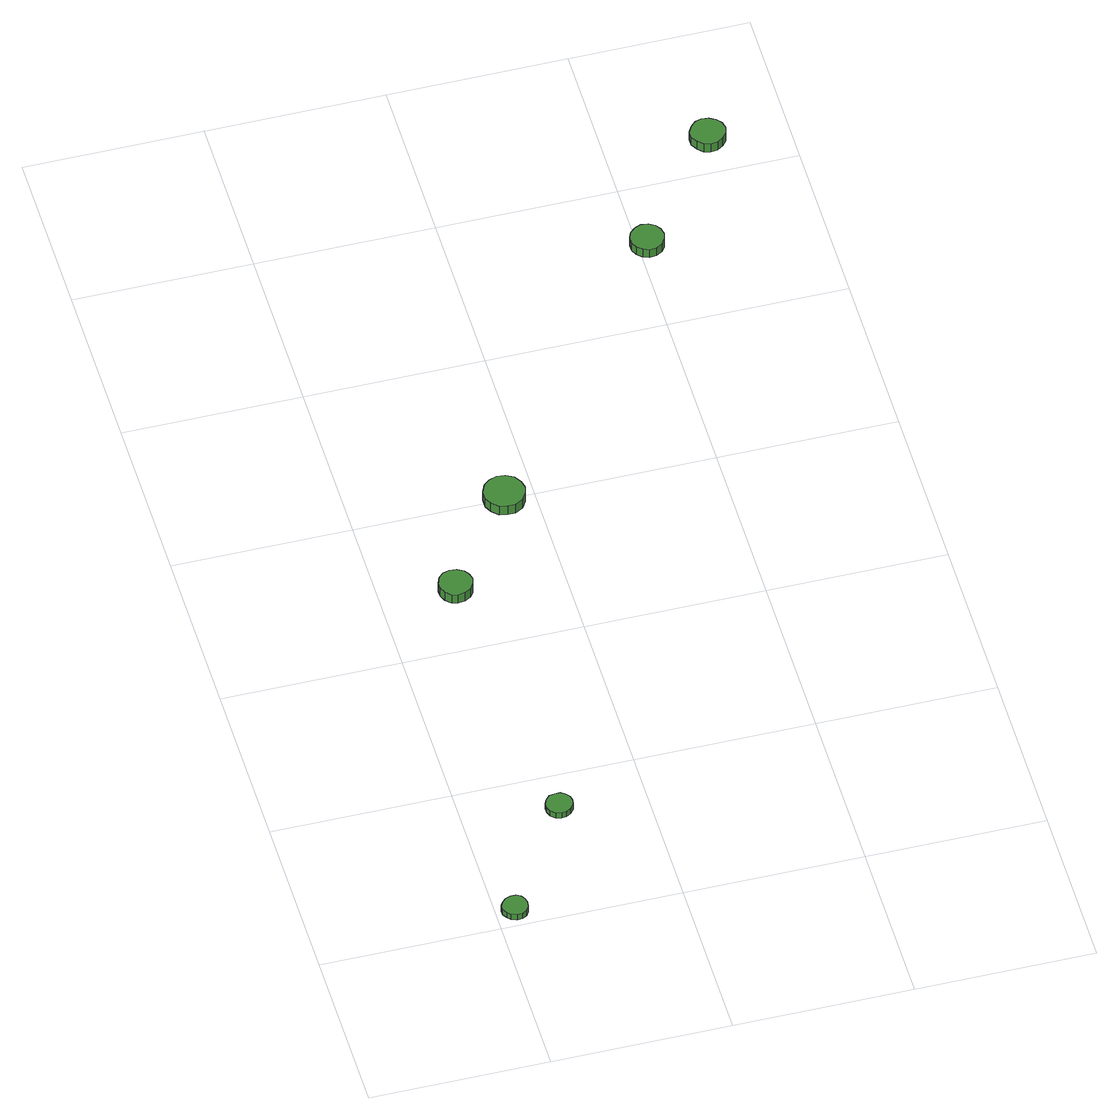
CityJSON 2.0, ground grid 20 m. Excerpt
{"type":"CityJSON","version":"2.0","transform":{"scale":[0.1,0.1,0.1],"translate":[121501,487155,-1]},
"CityObjects":{
"tree1":{"type":"SolitaryVegetationObject","attributes":{"function":"something"},"geometry":[{"type":"MultiSurface","lod":"1","boundaries":[[[0,1,2,3,4,5,6,7,8,9,10,11,12,13,14]],[[15,16,17,18,19,20,21,22,23,24,25,26,27,28,29]],[[0,29,28,1]],[[1,28,27,2]],[[2,27,26,3]],[[3,26,25,4]],[[4,25,24,5]],[[5,24,23,6]],[[6,23,22,7]],[[7,22,21,8]],[[8,21,20,9]],[[9,20,19,10]],[[10,19,18,11]],[[11,18,17,12]],[[12,17,16,13]],[[13,16,15,14]],[[14,15,29,0]]]}]},
"tree2":{"type":"SolitaryVegetationObject","attributes":{"function":"something"},"geometry":[{"type":"MultiSurface","lod":"1","boundaries":[[[30,31,32,33,34,35,36,37,38,39,40,41,42,43,44]],[[45,46,47,48,49,50,51,52,53,54,55,56,57,58,59]],[[30,59,58,31]],[[31,58,57,32]],[[32,57,56,33]],[[33,56,55,34]],[[34,55,54,35]],[[35,54,53,36]],[[36,53,52,37]],[[37,52,51,38]],[[38,51,50,39]],[[39,50,49,40]],[[40,49,48,41]],[[41,48,47,42]],[[42,47,46,43]],[[43,46,45,44]],[[44,45,59,30]]]}]},
"tree3":{"type":"SolitaryVegetationObject","attributes":{"function":"something"},"geometry":[{"type":"MultiSurface","lod":"1","boundaries":[[[60,61,62,63,64,65,66,67,68,69,70,71,72,73,74]],[[75,76,77,78,79,80,81,82,83,84,85,86,87,88,89]],[[60,89,88,61]],[[61,88,87,62]],[[62,87,86,63]],[[63,86,85,64]],[[64,85,84,65]],[[65,84,83,66]],[[66,83,82,67]],[[67,82,81,68]],[[68,81,80,69]],[[69,80,79,70]],[[70,79,78,71]],[[71,78,77,72]],[[72,77,76,73]],[[73,76,75,74]],[[74,75,89,60]]]}]},
"tree4":{"type":"SolitaryVegetationObject","attributes":{"function":"something"},"geometry":[{"type":"MultiSurface","lod":"1","boundaries":[[[90,91,92,93,94,95,96,97,98,99,100,101,102,103,104]],[[105,106,107,108,109,110,111,112,113,114,115,116,117,118,119]],[[90,119,118,91]],[[91,118,117,92]],[[92,117,116,93]],[[93,116,115,94]],[[94,115,114,95]],[[95,114,113,96]],[[96,113,112,97]],[[97,112,111,98]],[[98,111,110,99]],[[99,110,109,100]],[[100,109,108,101]],[[101,108,107,102]],[[102,107,106,103]],[[103,106,105,104]],[[104,105,119,90]]]}]},
"tree5":{"type":"SolitaryVegetationObject","attributes":{"function":"something"},"geometry":[{"type":"MultiSurface","lod":"1","boundaries":[[[120,121,122,123,124,125,126,127,128,129,130,131,132,133,134]],[[135,136,137,138,139,140,141,142,143,144,145,146,147,148,149]],[[120,149,148,121]],[[121,148,147,122]],[[122,147,146,123]],[[123,146,145,124]],[[124,145,144,125]],[[125,144,143,126]],[[126,143,142,127]],[[127,142,141,128]],[[128,141,140,129]],[[129,140,139,130]],[[130,139,138,131]],[[131,138,137,132]],[[132,137,136,133]],[[133,136,135,134]],[[134,135,149,120]]]}]},
"tree6":{"type":"SolitaryVegetationObject","attributes":{"function":"something"},"geometry":[{"type":"MultiSurface","lod":"1","boundaries":[[[150,151,152,153,154,155,156,157,158,159,160,161,162,163,164]],[[165,166,167,168,169,170,171,172,173,174,175,176,177,178,179]],[[150,179,178,151]],[[151,178,177,152]],[[152,177,176,153]],[[153,176,175,154]],[[154,175,174,155]],[[155,174,173,156]],[[156,173,172,157]],[[157,172,171,158]],[[158,171,170,159]],[[159,170,169,160]],[[160,169,168,161]],[[161,168,167,162]],[[162,167,166,163]],[[163,166,165,164]],[[164,165,179,150]]]}]}
},
"vertices":[
[35,22,14],[34,28,14],[31,33,14],[26,36,14],[20,36,14],[14,34,14],[10,30,14],[7,25,14],[7,19,14],[10,14,14],[14,10,14],[20,8,14],[26,8,14],[31,11,14],[34,16,14],[34,16,6],[31,11,6],[26,8,6],[20,8,6],[14,10,6],[10,14,6],[7,19,6],[7,25,6],[10,30,6],[14,34,6],[20,36,6],[26,36,6],[31,33,6],[34,28,6],[35,22,6],
[120,153,14],[119,159,14],[115,164,14],[110,167,14],[104,167,14],[98,166,14],[93,161,14],[91,156,14],[91,150,14],[93,144,14],[98,140,14],[104,138,14],[110,139,14],[115,142,14],[119,147,14],[119,147,6],[115,142,6],[110,139,6],[104,138,6],[98,140,6],[93,144,6],[91,150,6],[91,156,6],[93,161,6],[98,166,6],[104,167,6],[110,167,6],[115,164,6],[119,159,6],[120,153,6],
[101,486,20],[99,493,20],[95,499,20],[88,503,20],[80,504,20],[73,502,20],[67,497,20],[64,489,20],[64,482,20],[67,475,20],[73,469,20],[80,467,20],[88,468,20],[95,472,20],[99,478,20],[99,478,7],[95,472,7],[88,468,7],[80,467,7],[73,469,7],[67,475,7],[64,482,7],[64,489,7],[67,497,7],[73,502,7],[80,504,7],[88,503,7],[95,499,7],[99,493,7],[101,486,7],
[188,595,25],[186,604,25],[181,612,25],[172,617,25],[163,618,25],[154,615,25],[147,609,25],[143,600,25],[143,590,25],[147,582,25],[154,575,25],[163,573,25],[172,573,25],[181,578,25],[186,586,25],[186,586,12],[181,578,12],[172,573,12],[163,573,12],[154,575,12],[147,582,12],[143,590,12],[143,600,12],[147,609,12],[154,615,12],[163,618,12],[172,617,12],[181,612,12],[186,604,12],[188,595,12],
[428,915,21],[426,923,21],[422,929,21],[415,933,21],[407,934,21],[400,931,21],[394,926,21],[391,919,21],[391,911,21],[394,904,21],[400,899,21],[407,896,21],[415,897,21],[422,901,21],[426,907,21],[426,907,9],[422,901,9],[415,897,9],[407,896,9],[400,899,9],[394,904,9],[391,911,9],[391,919,9],[394,926,9],[400,931,9],[407,934,9],[415,933,9],[422,929,9],[426,923,9],[428,915,9],
[532,1049,18],[530,1057,18],[525,1063,18],[518,1067,18],[510,1068,18],[503,1066,18],[497,1060,18],[493,1053,18],[493,1045,18],[497,1038,18],[503,1032,18],[510,1030,18],[518,1031,18],[525,1035,18],[530,1041,18],[530,1041,6],[525,1035,6],[518,1031,6],[510,1030,6],[503,1032,6],[497,1038,6],[493,1045,6],[493,1053,6],[497,1060,6],[503,1066,6],[510,1068,6],[518,1067,6],[525,1063,6],[530,1057,6],[532,1049,6]
]}
